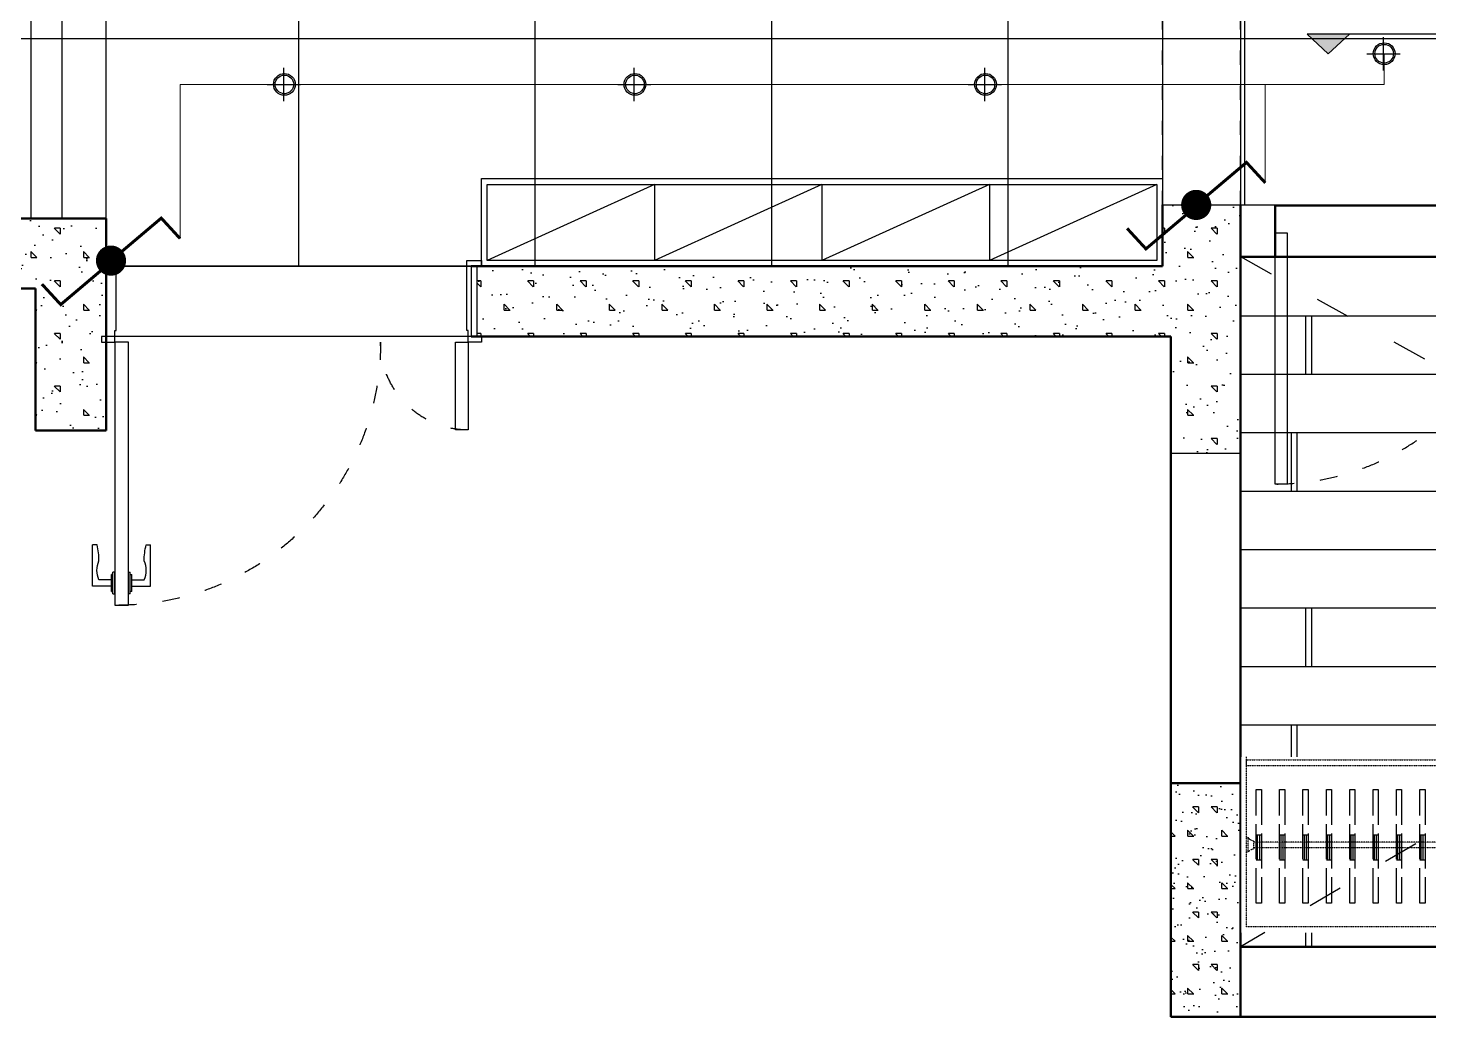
# Model space of a CAD drawing. Header units: millimetres. Extents: x 404985 to 540841, y 1898 to 26709.
# Drawn here: x 520676 to 525472, y 10001 to 13385 of the extents above; entities that cross this region are included whole.
import ezdxf

# ---------------------------------------------------------------- set-up
doc = ezdxf.new("R2010")
doc.units = ezdxf.units.MM
doc.set_wipeout_variables(frame=1)
doc.linetypes.add('ACAD_ISO02W100', pattern=[15, 12, -3])
doc.linetypes.add('ACAD_ISO03W100', pattern=[30, 12, -18])
for name, color, linetype in [('内部标注', 115, 'Continuous'), ('地面铺装', 251, 'Continuous'), ('填充图块', 7, 'Continuous'), ('家具内线', 251, 'Continuous'), ('建筑开门', 3, 'Continuous'), ('柜体外线', 51, 'ACAD_ISO02W100'), ('标注标高', 115, 'Continuous'), ('水路布置', 255, 'Continuous'), ('灯具内线', 8, 'Continuous'), ('灯具外线', 22, 'Continuous'), ('衣柜内线', 8, 'ACAD_ISO02W100'), ('衣柜外线', 51, 'ACAD_ISO02W100'), ('顶面圈梁', 250, 'Continuous'), ('顶面布置', 1, 'Continuous')]:
    doc.layers.add(name, color=color, linetype=linetype)
for name, color, linetype, lineweight in [('原始结构', 7, 'Continuous', 50), ('家具外线', 135, 'Continuous', 25), ('开关布置', 2, 'Continuous', 9)]:
    doc.layers.add(name, color=color, linetype=linetype, lineweight=lineweight)
pattern_1 = [(67, (67346.36, 1.73), (-102.840264, -86.710143), [0, -145]), (153, (67346.36, 1.73), (70.245338, -126.458474), [0, -194]), (74, (67366.36, -4e-12), (-129.956868, -87.5714), [0, -246]), (286, (67366.36, -4e-12), (149.1821, -82.058653), [0, -162.4]), (114, (67546.36, 5.2), (-177.42154, 52.363195), [0, -130]), (90, (67446.36, -4e-12), (-180, 1e-14), [20, -160]), (135, (67466.36, -4e-12), (-179.99969, -179.99969), [28.284, -226.274]), (180, (67546.36, 100), (-2e-14, -180), [20, -160]), (135, (67546.36, 260), (-179.99969, -179.99969), [28.284, -226.274]), (270, (67546.36, 100), (180, -3e-14), [20, -160]), (135, (67466.36, 180), (-179.99969, -179.99969), [28.284, -226.274]), (0, (67446.36, -4e-12), (0, 180), [20, -160]), (135, (67546.36, 80), (-179.99969, -179.99969), [28.284, -226.274])]

# ---------------------------------------------------------------- blocks, each defined once
blk = doc.blocks.new('*U145')
for p, q in [((-1270, 240), (-1270, 0)), ((0, 240), (0, 0))]:
    blk.add_line(p, q)
at = {"color": 9}
for p, q in [((-152.4, -854.7), (-152.4, -712.9)), ((-137.5, -712.9), (-152.4, -712.9)), ((30.8, -712.9), (45.7, -712.9)), ((45.7, -854.7), (45.7, -712.9)), ((-88.4, -872.9), (-88.4, -815.3)), ((-83.1, -815.3), (-88.4, -815.3)), ((-83.1, -881.4), (-83.1, -806.5)), ((-76.7, -806.7), (-83.1, -806.7)), ((-76.7, -881.4), (-76.7, -806.7)), ((-30, -881.4), (-30, -806.7)), ((-30, -806.7), (-23.6, -806.7)), ((-23.6, -881.4), (-23.6, -806.5)), ((-23.6, -815.3), (-18.3, -815.3)), ((-18.3, -872.9), (-18.3, -815.3)), ((-88.4, -854.7), (-152.4, -854.7)), ((-88.4, -833.4), (-131.1, -833.4)), ((-18.3, -833.4), (24.4, -833.4)), ((-18.3, -854.7), (45.7, -854.7)), ((-88.4, -872.9), (-83.1, -872.9)), ((-83.1, -881.4), (-76.7, -881.4)), ((-23.6, -881.4), (-30, -881.4)), ((-18.3, -872.9), (-23.6, -872.9))]:
    blk.add_line(p, q, dxfattribs=at)
at = {"ltscale": 5}
for points in [[(-1270, 0), (-1285, 0), (-1285, -20), (-1240, -20), (-1240, 20), (-1235, 20), (-1235, 260), (-1285, 260), (-1285, 240), (-1270, 240)], [(-1270, 0), (-1270, 0), (-1285, 0), (-1285, -20), (-1240, -20), (-1240, 20), (-1235, 20), (-1235, 260), (-1285, 260), (-1285, 240), (-1270, 240)], [(-1270, 0), (-1285, 0), (-1285, -20), (-1240, -20), (-1240, 20), (-1235, 20), (-1235, 260), (-1285, 260), (-1285, 240), (-1270, 240)], [(-1270, 0), (-1285, 0), (-1285, -20), (-1240, -20), (-1240, 20), (-1235, 20), (-1235, 260), (-1285, 260), (-1285, 240), (-1270, 240)], [(-1270, 0), (-1285, 0), (-1285, -20), (-1240, -20), (-1240, 20), (-1235, 20), (-1235, 260), (-1285, 260), (-1285, 240), (-1270, 240)], [(0, 0), (15, 0), (15, -20), (-30, -20), (-30, 20), (-35, 20), (-35, 260), (15, 260), (15, 240), (0, 240)], [(0, 0), (0, 0), (15, 0), (15, -20), (-30, -20), (-30, 20), (-35, 20), (-35, 260), (15, 260), (15, 240), (0, 240)], [(0, 0), (15, 0), (15, -20), (-30, -20), (-30, 20), (-35, 20), (-35, 260), (15, 260), (15, 240), (0, 240)], [(0, 0), (15, 0), (15, -20), (-30, -20), (-30, 20), (-35, 20), (-35, 260), (15, 260), (15, 240), (0, 240)], [(0, 0), (15, 0), (15, -20), (-30, -20), (-30, 20), (-35, 20), (-35, 260), (15, 260), (15, 240), (0, 240)]]:
    blk.add_lwpolyline(points, dxfattribs=at)
for points in [[(-1240, -20), (-1240, -320), (-1196.2, -320), (-1196.2, -20)], [(-30, -20), (-30, -920), (-76.7, -920), (-76.7, -20)]]:
    blk.add_lwpolyline(points, close=True)
at = {"color": 9}
for points in [[(-131.1, -833.4, -0.208715), (-130.7, -767.8, 0.061819), (-137.5, -712.9, 10.704779)], [(24.4, -833.4, 0.208715), (24, -767.8, -0.061819), (30.8, -712.9, -10.704779)]]:
    blk.add_lwpolyline(points, format="xyb", dxfattribs=at)
at = {"linetype": 'ACAD_ISO03W100', "ltscale": 5}
for centre, radius, start, end in [((-1240, -20), 300, 270, 0), ((-40, -20), 900, 180, 270)]:
    blk.add_arc(centre, radius, start, end, dxfattribs=at)
blk = doc.blocks.new('A$C24FE3AAA')
at = {"layer": '衣柜内线', "linetype": 'ByBlock', "ltscale": 10}
for p, q in [((0, 51.6), (17.7, 51.6)), ((4.8, 51.6), (4.8, -33.6)), ((11.8, 51.6), (11.8, -33.6)), ((0, -33.6), (17.7, -33.6)), ((0, -188.4), (17.7, -188.4))]:
    blk.add_line(p, q, dxfattribs=at)
blk.add_lwpolyline([(17.7, -188.4), (17.7, 199.7), (0, 199.7), (0, -188.4)], dxfattribs=at)
blk = doc.blocks.new('*U312')
at = {"ltscale": 0.01}
blk.add_wipeout([(0, -49), (0, -650), (2440, -650), (2440, -49)], dxfattribs=at).dxf.layer = '衣柜外线'
at = {"layer": '衣柜外线', "ltscale": 0.01}
for p, q in [((26, -324), (20, -324)), ((26, -324), (20, -324)), ((26, -324), (26, -374)), ((26, -324), (26, -374)), ((45, -335), (45, -363)), ((45, -335), (45, -363)), ((2395, -335), (2395, -363)), ((2395, -335), (2395, -363)), ((2414, -324), (2414, -374)), ((2414, -324), (2420, -324)), ((2414, -324), (2414, -374)), ((2414, -324), (2420, -324)), ((26, -374), (20, -374)), ((26, -374), (20, -374)), ((2395, -338.6), (45, -338.6)), ((2395, -358.6), (45, -358.6)), ((2414, -374), (2420, -374)), ((2414, -374), (2420, -374))]:
    blk.add_line(p, q, dxfattribs=at)
blk.add_lwpolyline([(2420, -650), (2420, -69), (20, -69), (20, -650)], dxfattribs=at)
for points in [[(20, -620), (20, -640), (820, -640), (820, -620)], [(820, -590), (820, -610), (1620, -610), (1620, -590)], [(2420, -620), (2420, -640), (1620, -640), (1620, -620)]]:
    blk.add_lwpolyline(points, close=True, dxfattribs=at)
for centre, start, end in [((45, -313.1), 209.9156, 269.9473), ((45, -313.1), 209.9156, 269.9473), ((2395, -313.1), 270.0527, 330.0844), ((2395, -313.1), 270.0527, 330.0844), ((45, -384.9), 90.0527, 150.0844), ((2395, -384.9), 29.9156, 89.9473)]:
    blk.add_arc(centre, 21.9, start, end, dxfattribs=at)
at = {"layer": '衣柜内线', "ltscale": 0.01}
for p in [(53.7, -349.5), (133.7, -349.5), (213.7, -349.5), (293.7, -349.5), (373.7, -349.5), (453.7, -349.5), (533.7, -349.5), (613.7, -349.5), (693.7, -349.5), (773.7, -349.5), (853.7, -349.5), (933.7, -349.5), (1013.7, -349.5), (1093.7, -349.5), (1173.7, -349.5), (1253.7, -349.5), (1333.7, -349.5), (1413.7, -349.5), (1493.7, -349.5), (1573.7, -349.5), (1653.7, -349.5), (1733.7, -349.5), (1813.7, -349.5), (1893.7, -349.5), (1973.7, -349.5), (2053.7, -349.5), (2133.7, -349.5), (2213.7, -349.5), (2293.7, -349.5)]:
    blk.add_blockref('A$C24FE3AAA', p, dxfattribs=at)
blk = doc.blocks.new('A$C602221C4')
at = {"layer": '灯具外线'}
for p, q in [((56.9, 0), (56.9, 113.8)), ((113.8, 56.9), (0, 56.9))]:
    blk.add_line(p, q, dxfattribs=at)
for radius in [37.4, 31.9]:
    blk.add_circle((56.9, 59.1), radius, dxfattribs=at)
blk = doc.blocks.new('A$C6E1560F4')
at = {"layer": '标注标高'}
blk.add_hatch(color=256, dxfattribs=at).paths.add_polyline_path([(144.8, 67.2), (0, 67.2), (72.4, 0)])
for p, q in [((611.1, 67.2), (0, 67.2)), ((0, 67.2), (72.4, 0)), ((144.8, 67.2), (72.4, 0))]:
    blk.add_line(p, q, dxfattribs=at)
blk = doc.blocks.new('单联双控')
at = {"layer": '开关布置', "const_width": 10.3}
for points in [[(236.5, 75.5), (172.1, 145.5), (-19.7, -16.7)], [(-236.5, -80.4), (-172.1, -150.4), (19.7, 11.8)]]:
    blk.add_lwpolyline(points, dxfattribs=at)
at = {"layer": '开关布置', "const_width": 51.7}
for points in [[(0, -25.8, 1), (0, 25.8, 1)], [(0, -25.8, -1), (0, 25.8, -1)]]:
    blk.add_lwpolyline(points, format="xyb", close=True, dxfattribs=at)

msp = doc.modelspace()

# ---------------------------------------------------------------- hatches: boundary and pattern name
at = {"layer": '地面铺装'}
h = msp.add_hatch(dxfattribs=at)
h.set_pattern_fill('水平/垂直栅格', color=256, scale=255)
h.set_pattern_definition([(0, (513505.94, 16587), (0, 809.625), []), (90, (513505.94, 16587), (-809.625, 5e-14), [])])
h.paths.add_polyline_path([(513505.9, 13133), (513505.9, 12734), (515997.9, 12734), (516857.9, 12734), (520942.9, 12734), (520942.9, 12570), (522192.9, 12570), (524559.9, 12570), (524559.9, 12780), (524945.9, 12780), (525805.9, 12776), (525805.9, 13646), (525805.9, 13815), (523805.8, 13815), (523116.4, 13815), (520685.9, 13815), (520685.9, 14595), (520685.9, 15795), (520685.9, 16587), (513505.9, 16587), (513505.9, 15979)])
h.paths.add_polyline_path([(516920.2, 14384.6), (518459.1, 14384.6), (518459.1, 14755.5), (516920.2, 14755.5)], flags=24)
h = msp.add_hatch(dxfattribs=at)
h.set_pattern_fill('木地板条1', color=256, scale=50, pattern_type=2)
h.set_pattern_definition([(0, (0, 0), (0, 200), []), (90, (0, 0), (-2450, 2e-13), [200, -800]), (90, (250, 200), (-800, 5e-14), [200, -800]), (90, (350, 400), (-1800, 1e-13), [200, -800]), (90, (150, 600), (-950, 6e-14), [200, -800]), (90, (600, 800), (-1150, 7e-14), [200, -800]), (90, (20, 0), (-2450, 2e-13), [200, -800]), (90, (270, 200), (-800, 5e-14), [200, -800]), (90, (370, 400), (-1800, 1e-13), [200, -800]), (90, (170, 600), (-950, 6e-14), [200, -800]), (90, (620, 800), (-1150, 7e-14), [200, -800])])
h.paths.add_polyline_path([(525805.9, 12603), (524945.9, 12603), (524826.9, 12603), (524826.9, 10241), (529066.9, 10241), (529066.9, 10646), (529066.9, 12603)])
h.paths.add_polyline_path([(525932.5, 11178.2), (527302.5, 11178.2), (527302.5, 11524.2), (525932.5, 11524.2)], flags=24)
at = {"layer": '填充图块'}
h = msp.add_hatch(dxfattribs=at)
h.set_pattern_fill('混凝土3', color=256, scale=20, pattern_type=2)
h.set_pattern_definition(pattern_1)
h.paths.add_polyline_path([(522212.9, 12570), (524559.9, 12570), (524559.9, 12780), (524826.9, 12780), (524826.9, 11930), (524587.9, 11930), (524587.9, 12330), (522212.9, 12330)])
h = msp.add_hatch(dxfattribs=at)
h.set_pattern_fill('混凝土3', color=256, scale=20, pattern_type=2)
h.set_pattern_definition(pattern_1)
h.paths.add_polyline_path([(520942.9, 12734), (520942.9, 12590), (520927.9, 12590), (520927.9, 12570), (520934.4, 12330), (520927.9, 12330), (520927.9, 12310), (520942.9, 12008.4), (520701.9, 12008.4), (520701.9, 12494), (517197.9, 12494), (517197.9, 12008.4), (516957.9, 12008.4), (516957.9, 12734)])
h = msp.add_hatch(dxfattribs=at)
h.set_pattern_fill('混凝土3', color=256, scale=20, pattern_type=2)
h.set_pattern_definition(pattern_1)
h.paths.add_polyline_path([(524826.9, 10001), (524587.9, 10001), (524587.9, 10801), (524826.9, 10801)])
h = msp.add_hatch(dxfattribs=at)
h.set_pattern_fill('混凝土3', color=256, scale=20, pattern_type=2)
h.set_pattern_definition([(67, (33623.18, 1.73), (-102.840264, -86.710143), [0, -145]), (153, (33623.18, 1.73), (70.245338, -126.458474), [0, -194]), (74, (33643.18, -4e-12), (-129.956868, -87.5714), [0, -246]), (286, (33643.18, -4e-12), (149.1821, -82.058653), [0, -162.4]), (114, (33823.18, 5.2), (-177.421538, 52.363195), [0, -130]), (90, (33723.18, -4e-12), (-180, 1e-14), [20, -160]), (135, (33743.18, -4e-12), (-179.99969, -179.99969), [28.284, -226.274]), (180, (33823.18, 100), (-2e-14, -180), [20, -160]), (135, (33823.18, 260), (-179.99969, -179.99969), [28.284, -226.274]), (270, (33823.18, 100), (180, -3e-14), [20, -160]), (135, (33743.18, 180), (-179.99969, -179.99969), [28.284, -226.274]), (0, (33723.18, -4e-12), (0, 180), [20, -160]), (135, (33823.18, 80), (-179.99969, -179.99969), [28.284, -226.274])])
h.paths.add_polyline_path([(524826.9, 10001), (524587.9, 10001), (524587.9, 10801), (524826.9, 10801)])

# ---------------------------------------------------------------- linework, layer by layer
msp.add_line((522192.9, 12570), (522192.9, 12330))
at = {"layer": '原始结构'}
for p, q in [((524559.9, 12780), (524559.9, 12570)), ((524826.9, 12780), (524826.9, 10001)), ((524945.9, 12780), (524945.9, 12603)), ((520942.9, 12734), (516857.9, 12734)), ((520942.9, 12734), (520942.9, 12008.4)), ((522192.9, 12570), (524559.9, 12570)), ((520701.9, 12494), (517197.9, 12494)), ((520701.9, 12494), (520701.9, 12008.4)), ((522192.9, 12330), (524587.9, 12330)), ((524587.9, 12330), (524587.9, 10001)), ((520942.9, 12008.4), (520701.9, 12008.4)), ((524826.9, 10801), (524587.9, 10801)), ((529066.9, 10241), (524826.9, 10241)), ((529306.9, 10001), (524587.9, 10001))]:
    msp.add_line(p, q, dxfattribs=at)
at = {"layer": '地面铺装'}
for points in [[(524945.9, 12603), (525805.9, 12603), (525805.9, 12776), (524945.9, 12776)], [(520942.9, 12570), (522192.9, 12570), (522192.9, 12330), (520942.9, 12330)]]:
    msp.add_lwpolyline(points, close=True, dxfattribs=at)
at = {"layer": '填充图块'}
for p, q in [((524559.9, 12780), (524945.9, 12780)), ((524945.9, 12603), (524826.9, 12603)), ((524587.9, 11930), (524826.9, 11930))]:
    msp.add_line(p, q, dxfattribs=at)
at = {"layer": '家具内线'}
for p, q in [((522820.9, 12850), (522247.9, 12590)), ((522820.9, 12850), (522820.9, 12590)), ((523393.9, 12850), (522820.9, 12590)), ((523393.9, 12850), (523393.9, 12590)), ((523966.9, 12850), (523393.9, 12590)), ((523966.9, 12850), (523966.9, 12590)), ((524539.9, 12850), (523966.9, 12590))]:
    msp.add_line(p, q, dxfattribs=at)
msp.add_lwpolyline([(522247.9, 12850), (524539.9, 12850), (524539.9, 12590), (522247.9, 12590)], close=True, dxfattribs=at)
at = {"layer": '家具外线'}
msp.add_lwpolyline([(522227.9, 12870), (524559.9, 12870), (524559.9, 12570), (522227.9, 12570)], close=True, dxfattribs=at)
at = {"layer": '建筑开门'}
msp.add_lwpolyline([(524945.9, 12684.9), (524985.9, 12684.9), (524985.9, 11824.9), (524945.9, 11824.9)], close=True, dxfattribs=at)
at = {"layer": '建筑开门', "linetype": 'ACAD_ISO03W100', "ltscale": 5}
msp.add_arc((524945.9, 12684.9), 860, 270.3087, 0.3087, dxfattribs=at)
at = {"layer": '开关布置'}
for points in [[(525318.6, 13297.5), (525318.6, 13192.5), (523951.4, 13192.5)], [(523953.6, 13192.5), (521196.5, 13192.5), (521196.5, 12664.8)], [(524911.5, 12855.5), (524911.5, 13192.5)]]:
    msp.add_lwpolyline(points, dxfattribs=at)
at = {"layer": '水路布置'}
msp.add_lwpolyline([(520685.9, 16587), (513505.9, 16587), (513505.9, 12734), (520942.9, 12734), (520942.9, 12570), (524559.9, 12570), (524559.9, 12780), (525805.9, 12780), (525805.9, 13815), (520685.9, 13815), (520685.9, 16587)], dxfattribs=at)
at = {"layer": '顶面圈梁', "color": 250, "linetype": 'ACAD_ISO03W100', "ltscale": 4}
for p, q in [((520685.9, 13815), (520685.9, 12734)), ((520942.9, 12734), (520942.9, 13815)), ((524559.9, 12780), (524559.9, 13815)), ((524826.9, 12780), (524826.9, 13815))]:
    msp.add_line(p, q, dxfattribs=at)
at = {"layer": '顶面布置'}
for points in [[(513505.9, 16587), (520685.9, 16587), (520685.9, 12734), (513505.9, 12734)], [(520942.9, 13815), (524559.9, 13815), (524559.9, 12570), (520942.9, 12570)], [(520942.9, 13815), (524559.9, 13815), (524559.9, 12570), (520942.9, 12570)], [(525805.9, 13815), (524826.9, 13815), (524826.9, 12780), (525805.9, 12780)]]:
    msp.add_lwpolyline(points, close=True, dxfattribs=at)
msp.add_lwpolyline([(517095.9, 16587), (520685.9, 16587), (520685.9, 12734), (517095.9, 12734)], dxfattribs=at)

# ---------------------------------------------------------------- block references
at = {"layer": '内部标注'}
msp.add_blockref('A$C6E1560F4', (525054.6, 13297.5), dxfattribs=at)
at = {"layer": '建筑开门', "xscale": -1}
msp.add_blockref('*U145', (520942.9, 12330), dxfattribs=at)
at = {"layer": '开关布置'}
for p in [(524675, 12780), (520960, 12589.4)]:
    msp.add_blockref('单联双控', p, dxfattribs=at)
at = {"layer": '顶面布置', "rotation": 270}
for p in [(525259.5, 13354.4), (521494.5, 13249.4), (522694.5, 13249.4), (523894.5, 13249.4)]:
    msp.add_blockref('A$C602221C4', p, dxfattribs=at)

# ---------------------------------------------------------------- next in the draw order: block references
at = {"layer": '柜体外线', "ltscale": 0.01, "xscale": -1, "rotation": 180}
msp.add_blockref('*U312', (524826.9, 10241), dxfattribs=at)

# ---------------------------------------------------------------- next in the draw order: linework, layer by layer
at = {"layer": '水路布置'}
msp.add_lwpolyline([(529066.9, 12603), (524826.9, 12603), (524826.9, 10241), (529066.9, 10241)], close=True, dxfattribs=at)
at = {"layer": '灯具内线', "linetype": 'ACAD_ISO03W100', "ltscale": 10}
for points in [[(529046.9, 12723), (524826.9, 10241)], [(524826.9, 12603), (529046.9, 10261)]]:
    msp.add_lwpolyline(points, dxfattribs=at)
at = {"layer": '顶面布置'}
msp.add_lwpolyline([(529066.9, 12603), (524826.9, 12603), (524826.9, 10241), (529066.9, 10241)], close=True, dxfattribs=at)

doc.saveas('drawing.dxf')
